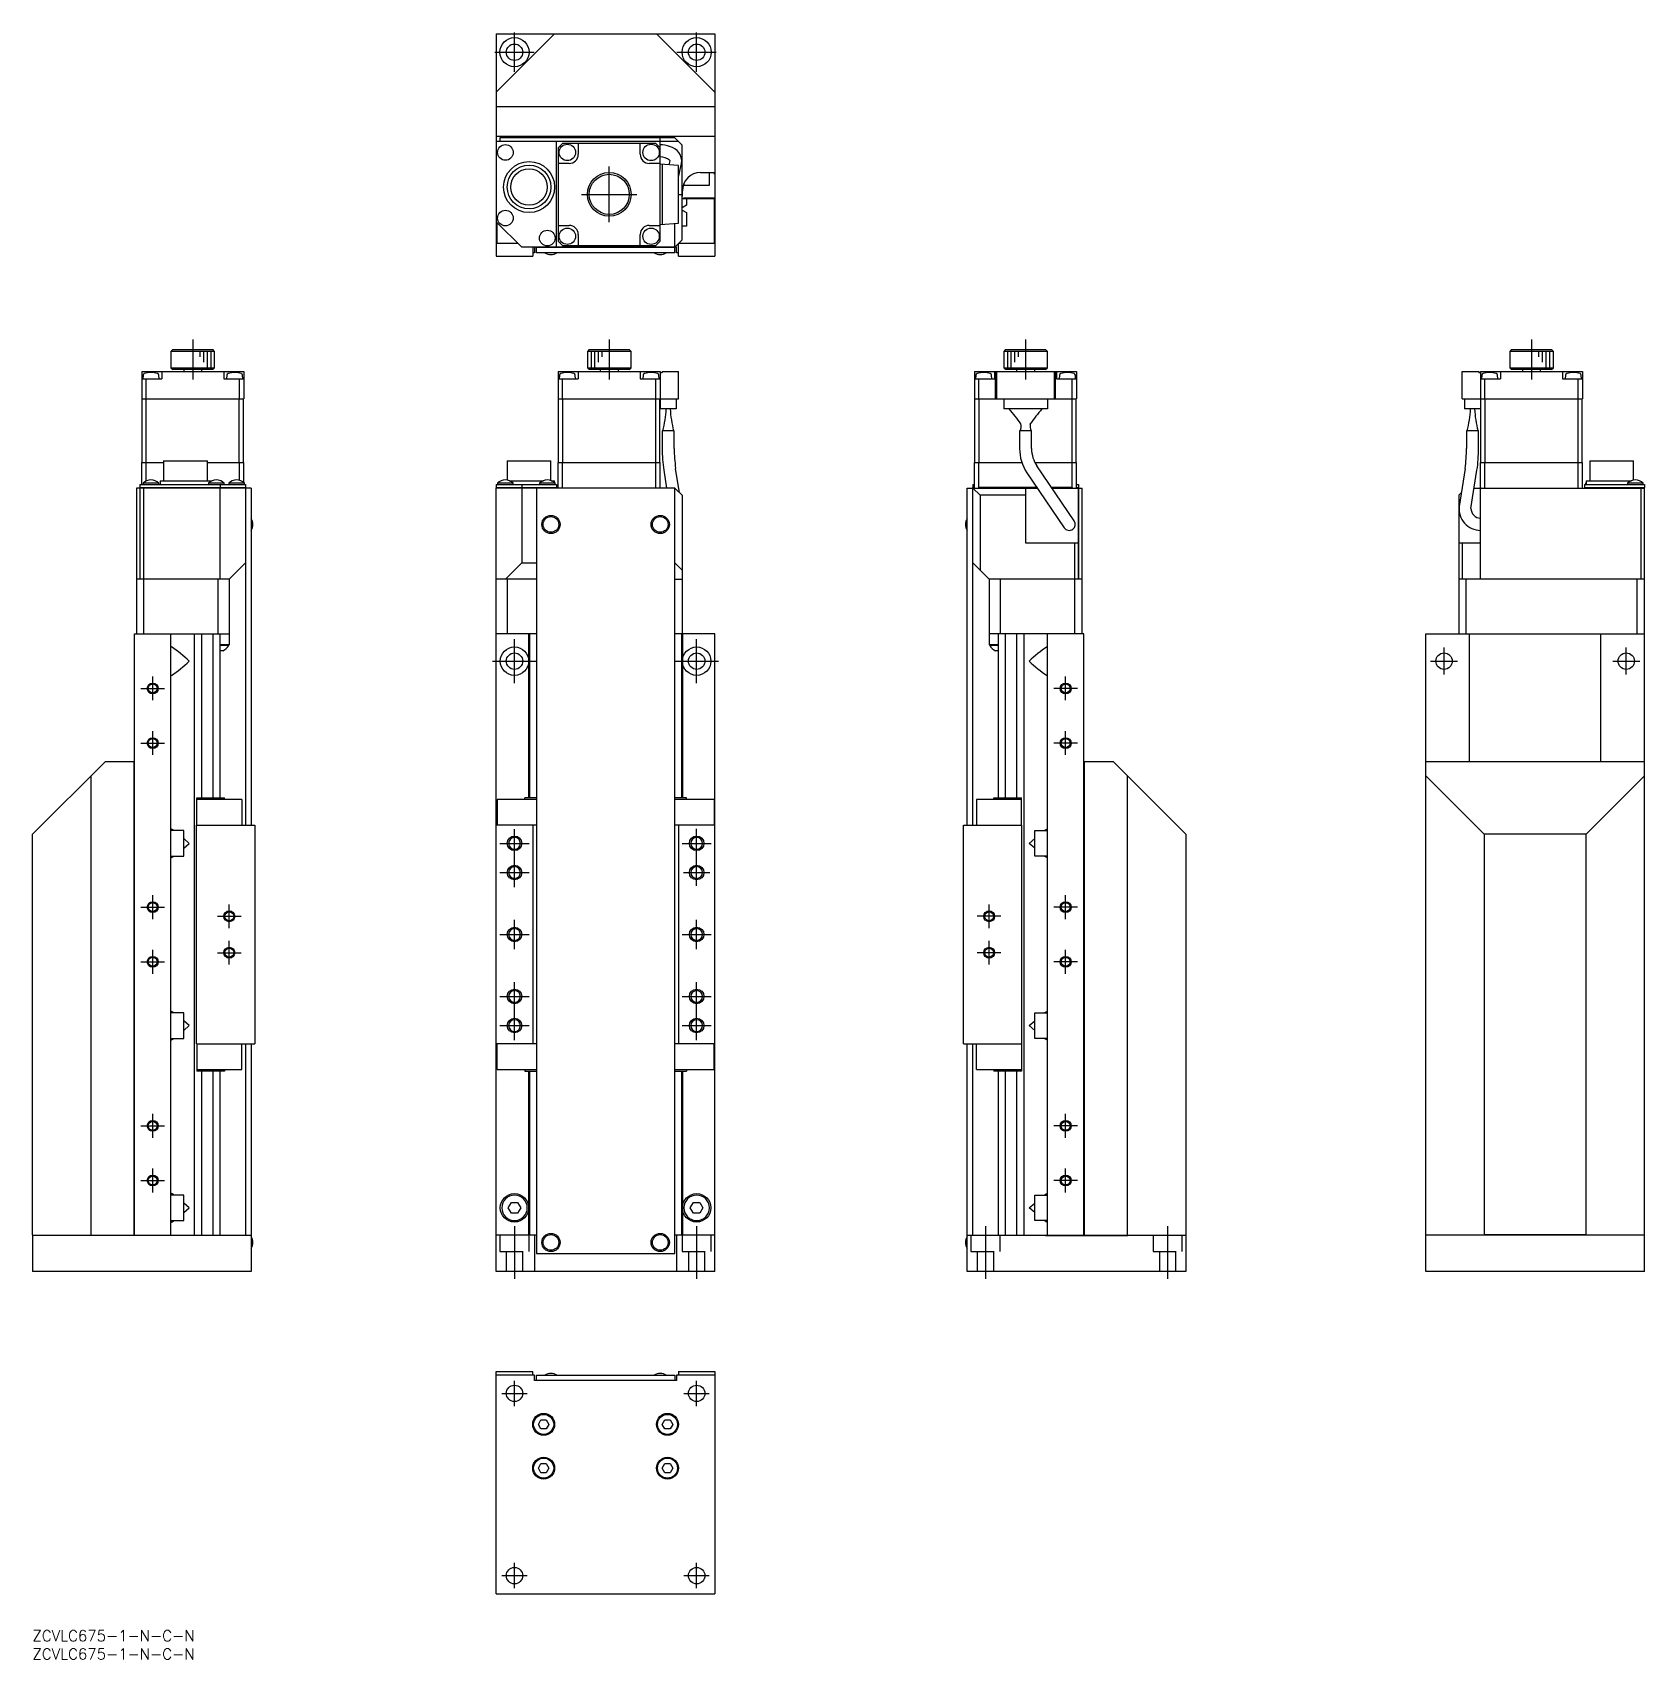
# Model space of a CAD drawing. Extents: x 0 to 442, y -8 to 438.
import ezdxf

# ---------------------------------------------------------------- set-up
doc = ezdxf.new("R2010")
doc.units = 0
doc.header["$LTSCALE"] = 0.5
doc.linetypes.add('CENTER', pattern=[50.8, 31.75, -6.35, 6.35, -6.35])
doc.linetypes.add('DASHED', pattern=[19.05, 12.7, -6.35])
for name, color, linetype in [('MSM_CENTER', 1, 'CENTER'), ('MSM_CONTINUOUS', 7, 'CONTINUOUS'), ('MSM_DASHED', 4, 'DASHED'), ('MSM_NARROW', 5, 'CONTINUOUS'), ('MSM_PART_NUMBER', 7, 'CONTINUOUS')]:
    doc.layers.add(name, color=color, linetype=linetype)
doc.styles.get("Standard").update_dxf_attribs({"font": 'txt.shx', "height": 3, "bigfont": 'bigfont.shx'})

# ---------------------------------------------------------------- blocks, each defined once
blk = doc.blocks.new('*U2')
at = {"layer": 'MSM_PART_NUMBER'}
blk.add_text('ZCVLC675-1-N-C-N', height=3, dxfattribs=at).set_placement((0, -3))
blk = doc.blocks.new('*U3')
at = {"layer": 'MSM_PART_NUMBER'}
blk.add_text('ZCVLC675-1-N-C-N', height=3, dxfattribs=at).set_placement((0, -8))

msp = doc.modelspace()

# ---------------------------------------------------------------- linework, layer by layer
at = {"layer": 'MSM_CENTER'}
for p, q in [((132.31, 427.58), (132.31, 438.38)), ((182.31, 427.58), (182.31, 438.38)), ((126.91, 432.98), (137.71, 432.98)), ((176.91, 432.98), (187.71, 432.98)), ((158.31, 386.38), (158.31, 401.58)), ((150.71, 393.98), (165.91, 393.98)), ((44, 354.13), (44, 343.18)), ((158.31, 354.13), (158.31, 343.18)), ((272.6, 354.13), (272.6, 343.18)), ((411.49, 354.13), (411.49, 343.18)), ((132.31, 259.91), (132.31, 271.91)), ((182.31, 259.91), (182.31, 271.91)), ((387.49, 262.21), (387.49, 269.61)), ((437.49, 262.21), (437.49, 269.61)), ((126.31, 265.91), (138.31, 265.91)), ((176.31, 265.91), (188.31, 265.91)), ((383.79, 265.91), (391.19, 265.91)), ((433.79, 265.91), (441.19, 265.91)), ((33, 255.16), (33, 261.66)), ((283.6, 255.16), (283.6, 261.66)), ((29.75, 258.41), (36.25, 258.41)), ((286.85, 258.41), (280.35, 258.41)), ((33, 240.16), (33, 246.66)), ((283.6, 240.16), (283.6, 246.66)), ((29.75, 243.41), (36.25, 243.41)), ((286.85, 243.41), (280.35, 243.41)), ((132.31, 203.91), (132.31, 219.91)), ((182.31, 204.26), (182.31, 219.91)), ((128.31, 215.91), (136.31, 215.91)), ((178.31, 215.91), (186.31, 215.91)), ((128.31, 207.91), (136.31, 207.91)), ((178.66, 207.91), (185.96, 207.91)), ((33, 195.16), (33, 201.66)), ((283.6, 195.16), (283.6, 201.66)), ((29.75, 198.41), (36.25, 198.41)), ((54, 192.66), (54, 199.16)), ((262.6, 192.66), (262.6, 199.16)), ((286.85, 198.41), (280.35, 198.41)), ((50.75, 195.91), (57.25, 195.91)), ((132.31, 186.91), (132.31, 194.91)), ((182.31, 186.91), (182.31, 194.91)), ((265.85, 195.91), (259.35, 195.91)), ((54, 182.66), (54, 189.16)), ((128.31, 190.91), (136.31, 190.91)), ((178.31, 190.91), (186.31, 190.91)), ((262.6, 182.66), (262.6, 189.16)), ((29.75, 183.41), (36.25, 183.41)), ((33, 180.16), (33, 186.66)), ((50.75, 185.91), (57.25, 185.91)), ((265.85, 185.91), (259.35, 185.91)), ((286.85, 183.41), (280.35, 183.41)), ((283.6, 180.16), (283.6, 186.66)), ((132.31, 161.91), (132.31, 177.91)), ((182.31, 161.91), (182.31, 177.91)), ((128.31, 173.91), (136.31, 173.91)), ((178.31, 173.91), (186.31, 173.91)), ((128.31, 165.91), (136.31, 165.91)), ((178.31, 165.91), (186.31, 165.91)), ((29.75, 138.41), (36.25, 138.41)), ((33, 135.16), (33, 141.66)), ((286.85, 138.41), (280.35, 138.41)), ((283.6, 135.16), (283.6, 141.66)), ((33, 120.16), (33, 126.66)), ((283.6, 120.16), (283.6, 126.66)), ((29.75, 123.41), (36.25, 123.41)), ((286.85, 123.41), (280.35, 123.41)), ((132.31, 110.91), (132.31, 96.41)), ((182.31, 110.91), (182.31, 96.41)), ((261.6, 110.91), (261.6, 96.41)), ((311.6, 110.91), (311.6, 96.41)), ((132.31, 61.52), (132.31, 68.47)), ((182.31, 61.52), (182.31, 68.47)), ((128.83, 65), (135.78, 65)), ((178.83, 65), (185.78, 65)), ((132.31, 11.52), (132.31, 18.47)), ((182.31, 11.52), (182.31, 18.47)), ((128.83, 15), (135.78, 15)), ((178.83, 15), (185.78, 15))]:
    msp.add_line(p, q, dxfattribs=at)
at = {"layer": 'MSM_CONTINUOUS'}
for p, q in [((127.31, 421.98), (143.31, 437.98)), ((127.31, 437.98), (127.31, 376.98)), ((127.31, 437.98), (187.31, 437.98)), ((171.31, 437.98), (187.31, 421.98)), ((187.31, 437.98), (187.31, 376.98)), ((127.31, 422.18), (127.41, 422.18)), ((127.41, 422.18), (127.41, 422.08)), ((187.31, 422.08), (187.21, 422.08)), ((187.31, 417.98), (127.31, 417.98)), ((127.31, 410.08), (127.41, 409.98)), ((127.31, 409.98), (187.31, 409.98)), ((177.31, 408.48), (127.31, 408.48)), ((128.31, 409.48), (128.31, 408.48)), ((176.31, 409.48), (128.31, 409.48)), ((128.31, 408.58), (172.31, 408.58)), ((139.31, 409.68), (139.31, 409.98)), ((175.31, 409.68), (139.31, 409.68)), ((143.81, 379.48), (143.81, 408.48)), ((145.51, 407.98), (144.31, 406.78)), ((144.31, 406.78), (144.31, 381.18)), ((171.11, 407.98), (145.51, 407.98)), ((149.81, 407.98), (149.81, 404.98)), ((166.81, 404.98), (166.81, 407.98)), ((172.31, 406.78), (171.11, 407.98)), ((172.31, 408.58), (172.21, 408.48)), ((172.31, 408.58), (172.31, 409.48)), ((172.31, 381.18), (172.31, 408.48)), ((175.31, 409.98), (175.31, 409.68)), ((178.31, 407.48), (176.31, 409.48)), ((178.31, 381.48), (178.31, 407.48)), ((187.21, 409.98), (187.31, 410.08)), ((147.31, 402.48), (144.31, 402.48)), ((172.31, 402.48), (169.31, 402.48)), ((177.31, 401.88), (172.31, 402.23)), ((172.81, 402.2), (172.81, 385.76)), ((174.96, 403.18), (174.7, 402.06)), ((174.84, 403.35), (174.92, 403.25)), ((174.92, 403.25), (174.96, 403.17)), ((177.31, 398.72), (178.17, 402.43)), ((177.31, 386.08), (177.31, 401.88)), ((183.41, 399.98), (187.31, 399.98)), ((185.81, 396.48), (185.81, 399.98)), ((187.21, 399.48), (187.21, 399.98)), ((187.31, 399.48), (187.21, 399.48)), ((177.31, 393.98), (178.31, 393.98)), ((178.41, 393.48), (178.31, 393.48)), ((178.31, 392.88), (187.11, 392.88)), ((178.41, 393.48), (178.41, 394.98)), ((187.31, 392.98), (178.71, 392.98)), ((178.71, 392.98), (178.71, 392.88)), ((178.81, 396.94), (178.81, 396.48)), ((178.81, 396.48), (185.81, 396.48)), ((179.51, 392.88), (179.51, 391)), ((187.11, 392.88), (187.11, 380.48)), ((179.51, 391), (178.31, 390.32)), ((178.31, 389.64), (179.51, 388.96)), ((179.51, 388.96), (179.51, 385.28)), ((127.31, 386.48), (134.31, 379.48)), ((127.51, 380.48), (127.51, 386.28)), ((144.31, 385.48), (147.31, 385.48)), ((169.31, 385.48), (172.31, 385.48)), ((172.31, 385.73), (177.31, 386.08)), ((176.31, 377.98), (176.31, 386.01)), ((179.51, 385.28), (178.31, 385.28)), ((133.31, 380.48), (127.51, 380.48)), ((176.81, 379.48), (134.31, 379.48)), ((137.31, 379.48), (137.31, 376.98)), ((137.81, 379.48), (137.81, 377.98)), ((138.31, 377.98), (138.31, 379.48)), ((144.31, 381.18), (145.51, 379.98)), ((145.51, 379.98), (171.11, 379.98)), ((149.81, 382.98), (149.81, 379.98)), ((166.81, 379.98), (166.81, 382.98)), ((171.11, 379.98), (172.31, 381.18)), ((178.31, 381.48), (176.31, 379.48)), ((176.81, 377.98), (176.81, 379.48)), ((177.31, 380.28), (177.11, 380.28)), ((187.11, 380.48), (177.31, 380.48)), ((177.31, 376.98), (177.31, 380.28)), ((127.31, 376.98), (137.31, 376.98)), ((137.81, 377.98), (137.31, 377.98)), ((176.31, 379.38), (138.31, 379.38)), ((176.31, 377.98), (138.31, 377.98)), ((177.31, 377.98), (176.81, 377.98)), ((177.31, 376.98), (187.31, 376.98)), ((38.5, 351.41), (38, 350.91)), ((38, 350.91), (38, 346.41)), ((50, 350.91), (38, 350.91)), ((38.5, 351.41), (49.5, 351.41)), ((50, 350.91), (49.5, 351.41)), ((50, 346.41), (50, 350.91)), ((152.81, 351.41), (152.31, 350.91)), ((164.31, 350.91), (152.31, 350.91)), ((152.31, 350.91), (152.31, 346.41)), ((152.81, 351.41), (163.81, 351.41)), ((164.31, 350.91), (163.81, 351.41)), ((164.31, 346.41), (164.31, 350.91)), ((267.1, 351.41), (266.6, 350.91)), ((278.6, 350.91), (266.6, 350.91)), ((266.6, 350.91), (266.6, 346.41)), ((267.1, 351.41), (278.1, 351.41)), ((278.6, 350.91), (278.1, 351.41)), ((278.6, 346.41), (278.6, 350.91)), ((405.99, 351.41), (405.49, 350.91)), ((417.49, 350.91), (405.49, 350.91)), ((405.49, 350.91), (405.49, 346.41)), ((405.99, 351.41), (416.99, 351.41)), ((417.49, 350.91), (416.99, 351.41)), ((417.49, 346.41), (417.49, 350.91)), ((30, 345.41), (58, 345.41)), ((30, 345.41), (30, 337.91)), ((30.34, 344.39), (30.25, 343.41)), ((34.75, 343.41), (34.66, 344.39)), ((35.5, 345.41), (35.5, 343.41)), ((38, 346.41), (38.5, 345.91)), ((38, 346.41), (50, 346.41)), ((49.5, 345.91), (38.5, 345.91)), ((41.5, 345.91), (41.5, 345.41)), ((46.5, 345.41), (46.5, 345.91)), ((49.5, 345.91), (50, 346.41)), ((52.5, 345.41), (52.5, 343.41)), ((53.34, 344.39), (53.25, 343.41)), ((57.75, 343.41), (57.66, 344.39)), ((58, 345.41), (58, 337.91)), ((144.31, 345.41), (144.31, 337.91)), ((144.31, 345.41), (172.31, 345.41)), ((144.64, 344.39), (144.56, 343.41)), ((149.06, 343.41), (148.97, 344.39)), ((149.81, 345.41), (149.81, 343.41)), ((152.31, 346.41), (164.31, 346.41)), ((152.31, 346.41), (152.81, 345.91)), ((163.81, 345.91), (152.81, 345.91)), ((155.81, 345.91), (155.81, 345.41)), ((160.81, 345.41), (160.81, 345.91)), ((163.81, 345.91), (164.31, 346.41)), ((166.81, 345.41), (166.81, 343.41)), ((167.64, 344.39), (167.56, 343.41)), ((172.06, 343.41), (171.97, 344.39)), ((172.31, 345.41), (172.31, 335.11)), ((172.31, 345.11), (172.81, 345.11)), ((172.81, 345.41), (177.31, 345.41)), ((172.81, 345.41), (172.81, 345.11)), ((177.31, 337.91), (177.31, 345.41)), ((258.6, 345.41), (286.6, 345.41)), ((258.6, 345.41), (258.6, 337.91)), ((258.94, 344.39), (258.85, 343.41)), ((263.35, 343.41), (263.27, 344.39)), ((264.1, 345.41), (264.1, 343.41)), ((264.35, 337.91), (264.35, 345.11)), ((264.35, 345.11), (264.39, 345.11)), ((264.39, 345.41), (264.39, 345.11)), ((264.7, 337.91), (264.7, 345.41)), ((266.6, 346.41), (267.1, 345.91)), ((266.6, 346.41), (278.6, 346.41)), ((278.1, 345.91), (267.1, 345.91)), ((270.1, 345.91), (270.1, 345.41)), ((275.1, 345.41), (275.1, 345.91)), ((278.1, 345.91), (278.6, 346.41)), ((280.5, 337.91), (280.5, 345.41)), ((280.82, 345.41), (280.82, 345.11)), ((280.82, 345.11), (280.85, 345.11)), ((280.85, 337.91), (280.85, 345.11)), ((281.1, 345.41), (281.1, 343.41)), ((281.94, 344.39), (281.85, 343.41)), ((286.35, 343.41), (286.27, 344.39)), ((286.6, 345.41), (286.6, 337.91)), ((392.49, 337.91), (392.49, 345.41)), ((392.49, 345.41), (396.99, 345.41)), ((396.99, 345.41), (396.99, 345.11)), ((396.99, 345.11), (397.49, 345.11)), ((397.49, 345.41), (397.49, 335.11)), ((397.49, 345.41), (425.49, 345.41)), ((397.83, 344.39), (397.74, 343.41)), ((402.24, 343.41), (402.16, 344.39)), ((402.99, 345.41), (402.99, 343.41)), ((405.49, 346.41), (417.49, 346.41)), ((405.49, 346.41), (405.99, 345.91)), ((416.99, 345.91), (405.99, 345.91)), ((408.99, 345.91), (408.99, 345.41)), ((413.99, 345.41), (413.99, 345.91)), ((416.99, 345.91), (417.49, 346.41)), ((419.99, 345.41), (419.99, 343.41)), ((420.83, 344.39), (420.74, 343.41)), ((425.24, 343.41), (425.16, 344.39)), ((425.49, 345.41), (425.49, 337.91)), ((30, 343.41), (35.5, 343.41)), ((31.2, 337.91), (31.2, 343.41)), ((52.5, 343.41), (58, 343.41)), ((56.8, 337.91), (56.8, 343.41)), ((144.31, 343.41), (149.81, 343.41)), ((145.51, 337.91), (145.51, 343.41)), ((166.81, 343.41), (172.31, 343.41)), ((171.11, 337.91), (171.11, 343.41)), ((258.6, 343.41), (264.1, 343.41)), ((259.8, 337.91), (259.8, 343.41)), ((281.1, 343.41), (286.6, 343.41)), ((285.4, 337.91), (285.4, 343.41)), ((397.49, 343.41), (402.99, 343.41)), ((398.69, 337.91), (398.69, 343.41)), ((419.99, 343.41), (425.49, 343.41)), ((424.29, 337.91), (424.29, 343.41)), ((30, 337.91), (58, 337.91)), ((30.1, 320.41), (30.1, 337.91)), ((31.24, 320.41), (31.24, 337.91)), ((56.76, 320.41), (56.76, 337.91)), ((57.9, 320.41), (57.9, 337.91)), ((144.31, 337.91), (177.31, 337.91)), ((144.41, 320.41), (144.41, 337.91)), ((145.55, 320.41), (145.55, 337.91)), ((171.06, 320.41), (171.06, 337.91)), ((172.21, 320.41), (172.21, 337.91)), ((176.71, 335.11), (172.31, 335.11)), ((176.71, 337.91), (176.71, 335.11)), ((258.6, 337.91), (286.6, 337.91)), ((258.7, 320.41), (258.7, 337.91)), ((259.84, 320.41), (259.84, 337.91)), ((266.6, 337.91), (266.6, 335.11)), ((278.6, 335.11), (266.6, 335.11)), ((278.6, 337.91), (278.6, 335.11)), ((285.36, 320.41), (285.36, 337.91)), ((286.5, 320.41), (286.5, 337.91)), ((392.49, 337.91), (425.49, 337.91)), ((393.09, 337.91), (393.09, 335.11)), ((397.49, 335.11), (393.09, 335.11)), ((397.59, 320.41), (397.59, 337.91)), ((398.74, 320.41), (398.74, 337.91)), ((424.25, 320.41), (424.25, 337.91)), ((425.39, 320.41), (425.39, 337.91)), ((273.86, 330.96), (273.9, 331.05)), ((176.16, 329.11), (172.86, 329.11)), ((172.86, 329.11), (172.86, 324.24)), ((176.16, 324.24), (176.16, 329.11)), ((270.95, 329.11), (270.95, 324.24)), ((274.25, 329.11), (270.95, 329.11)), ((274.25, 324.24), (274.25, 329.11)), ((396.94, 329.11), (393.64, 329.11)), ((393.64, 329.11), (393.64, 324.24)), ((396.94, 324.24), (396.94, 329.11)), ((30, 314.41), (30, 320.41)), ((30, 320.41), (36, 320.41)), ((31.2, 315.31), (31.2, 320.41)), ((36, 320.91), (36, 315.41)), ((36, 320.91), (48, 320.91)), ((48, 315.41), (48, 320.91)), ((48, 320.41), (58, 320.41)), ((56.8, 315.5), (56.8, 320.41)), ((58, 314.84), (58, 320.41)), ((130.31, 320.91), (142.31, 320.91)), ((130.31, 320.91), (130.31, 315.56)), ((142.31, 315.43), (142.31, 320.91)), ((144.31, 313.41), (144.31, 320.41)), ((144.31, 320.41), (172.31, 320.41)), ((145.51, 313.41), (145.51, 320.41)), ((171.11, 313.41), (171.11, 320.41)), ((172.31, 313.51), (172.31, 320.41)), ((173.28, 318.27), (174.05, 313.41)), ((177.6, 312.11), (176.54, 318.79)), ((258.6, 313.41), (258.6, 320.41)), ((258.6, 320.41), (271.59, 320.41)), ((259.8, 313.51), (259.8, 320.41)), ((272.98, 317.6), (283.21, 302.52)), ((275.16, 320.41), (286.6, 320.41)), ((285.94, 304.37), (275.71, 319.46)), ((285.4, 313.51), (285.4, 320.41)), ((286.6, 313.41), (286.6, 320.41)), ((393.26, 318.79), (391.6, 308.34)), ((394.86, 307.82), (396.52, 318.27)), ((397.49, 313.51), (397.49, 320.41)), ((397.49, 320.41), (425.49, 320.41)), ((398.69, 313.41), (398.69, 320.41)), ((424.29, 313.41), (424.29, 320.41)), ((425.49, 313.41), (425.49, 320.41)), ((427.49, 320.91), (439.49, 320.91)), ((427.49, 320.91), (427.49, 315.41)), ((439.49, 315.56), (439.49, 320.91)), ((28.5, 313.41), (28.5, 273.41)), ((29.4, 313.41), (28.5, 313.41)), ((29.4, 313.41), (29.5, 313.31)), ((29.5, 314.41), (29.5, 313.51)), ((29.5, 314.41), (58.5, 314.41)), ((29.5, 313.51), (29.6, 313.41)), ((29.5, 313.51), (58.5, 313.51)), ((58.5, 313.41), (29.5, 313.41)), ((29.5, 313.41), (29.5, 288.41)), ((34.65, 314.7), (30.35, 314.7)), ((30.35, 314.7), (30.35, 314.41)), ((30.5, 313.41), (30.5, 273.41)), ((34.65, 314.41), (34.65, 314.7)), ((35, 315.41), (35, 314.41)), ((35, 315.41), (49, 315.41)), ((52.65, 314.7), (48.35, 314.7)), ((48.35, 314.7), (48.35, 314.41)), ((49, 315.2), (49, 315.41)), ((51.46, 313.41), (51.5, 313.51)), ((51.5, 314.41), (51.5, 313.51)), ((51.5, 288.41), (51.5, 313.41)), ((52.65, 314.41), (52.65, 314.7)), ((58.15, 314.7), (53.85, 314.7)), ((53.85, 314.7), (53.85, 314.41)), ((58.15, 314.41), (58.15, 314.7)), ((58.4, 313.41), (58.5, 313.51)), ((58.5, 314.41), (58.5, 313.51)), ((58.6, 313.41), (58.5, 313.31)), ((58.5, 313.41), (58.5, 220.91)), ((60, 313.41), (58.6, 313.41)), ((60, 313.41), (60, 220.91)), ((127.31, 314.41), (127.31, 313.51)), ((127.31, 314.41), (143.81, 314.41)), ((127.41, 313.41), (127.31, 313.51)), ((127.31, 313.51), (143.81, 313.51)), ((127.31, 98.41), (127.31, 313.41)), ((176.31, 313.41), (127.31, 313.41)), ((127.66, 314.7), (127.66, 314.41)), ((131.96, 314.7), (127.66, 314.7)), ((130.88, 315.41), (140.23, 315.41)), ((131.96, 314.41), (131.96, 314.7)), ((134.31, 314.41), (134.31, 313.51)), ((134.35, 313.41), (134.31, 313.51)), ((134.31, 313.41), (134.31, 292.91)), ((138.31, 313.41), (138.31, 103.41)), ((139.16, 314.7), (139.16, 314.41)), ((143.46, 314.7), (139.16, 314.7)), ((142.38, 315.41), (143.31, 315.41)), ((143.31, 314.84), (143.31, 315.41)), ((143.46, 314.41), (143.46, 314.7)), ((143.71, 313.41), (143.81, 313.51)), ((143.81, 314.41), (143.81, 313.51)), ((172.21, 313.41), (172.31, 313.51)), ((178.31, 311.41), (176.31, 313.41)), ((176.31, 103.41), (176.31, 313.41)), ((256.6, 220.91), (256.6, 313.41)), ((256.6, 313.41), (258, 313.41)), ((258.1, 313.31), (258, 313.41)), ((258.1, 314.41), (258.1, 313.51)), ((258.1, 314.41), (258.6, 314.41)), ((258.2, 313.41), (258.1, 313.51)), ((258.1, 313.51), (258.6, 313.51)), ((260.1, 311.41), (258.1, 313.41)), ((258.1, 313.41), (275.83, 313.41)), ((258.1, 220.91), (258.1, 313.41)), ((258.6, 314.7), (258.45, 314.7)), ((258.45, 314.7), (258.45, 314.41)), ((259.7, 313.41), (259.8, 313.51)), ((275.76, 313.51), (259.8, 313.51)), ((272.6, 313.41), (272.6, 298.41)), ((285.4, 313.51), (279.75, 313.51)), ((279.82, 313.41), (287.1, 313.41)), ((285.4, 313.51), (285.5, 313.41)), ((286.6, 314.41), (287.1, 314.41)), ((286.6, 313.51), (287.1, 313.51)), ((287.1, 313.51), (287, 313.41)), ((287.1, 314.41), (287.1, 313.51)), ((287.2, 313.41), (287.1, 313.31)), ((287.1, 288.41), (287.1, 313.41)), ((287.2, 288.41), (287.2, 313.41)), ((287.2, 313.41), (288.1, 313.41)), ((288.1, 273.41), (288.1, 313.41)), ((395.75, 313.41), (442.49, 313.41)), ((397.49, 313.51), (397.59, 313.41)), ((397.49, 288.41), (397.49, 313.41)), ((425.99, 314.41), (442.49, 314.41)), ((425.99, 314.41), (425.99, 313.51)), ((425.99, 313.51), (442.49, 313.51)), ((425.99, 313.51), (426.09, 313.41)), ((426.49, 314.7), (426.34, 314.7)), ((426.34, 314.7), (426.34, 314.41)), ((426.49, 315.41), (438.92, 315.41)), ((426.49, 315.41), (426.49, 314.41)), ((442.14, 314.7), (437.84, 314.7)), ((437.84, 314.7), (437.84, 314.41)), ((441.49, 313.41), (441.49, 288.41)), ((442.14, 314.41), (442.14, 314.7)), ((442.49, 313.51), (442.39, 313.41)), ((442.49, 314.41), (442.49, 313.51)), ((442.49, 98.41), (442.49, 313.41)), ((178.31, 311.41), (178.31, 273.41)), ((272.6, 311.41), (260.1, 311.41)), ((260.1, 311.41), (260.1, 290.91)), ((392.2, 312.11), (391.49, 311.41)), ((391.49, 311.41), (391.49, 273.41)), ((272.6, 298.41), (287.1, 298.41)), ((286.1, 273.41), (286.1, 298.41)), ((391.49, 298.41), (397.49, 298.41)), ((392.49, 298.41), (392.49, 288.41)), ((54, 288.41), (58.5, 292.91)), ((129.81, 288.41), (134.31, 292.91)), ((134.31, 292.91), (138.31, 292.91)), ((176.31, 292.91), (178.31, 290.91)), ((258.1, 292.91), (262.6, 288.41)), ((54, 288.41), (28.5, 288.41)), ((51, 273.41), (51, 288.41)), ((54, 288.41), (54, 270.41)), ((138.31, 288.41), (127.31, 288.41)), ((130.31, 288.41), (130.31, 273.41)), ((176.31, 288.41), (178.31, 288.41)), ((262.6, 288.41), (262.6, 270.41)), ((288.1, 288.41), (262.6, 288.41)), ((265.6, 288.41), (265.6, 273.41)), ((442.49, 288.41), (391.49, 288.41)), ((393.49, 288.41), (393.49, 273.41)), ((440.49, 273.41), (440.49, 288.41)), ((28, 273.41), (54, 273.41)), ((28, 108.41), (28, 273.41)), ((38, 108.41), (38, 273.41)), ((44.5, 108.41), (44.5, 273.41)), ((46.46, 228.41), (46.46, 273.41)), ((49.54, 273.41), (49.54, 228.41)), ((51.5, 228.41), (51.5, 273.41)), ((138.31, 273.41), (127.31, 273.41)), ((136.21, 228.41), (136.21, 273.41)), ((136.51, 228.41), (136.51, 273.41)), ((187.31, 273.41), (176.31, 273.41)), ((178.11, 273.41), (178.11, 228.41)), ((178.41, 273.41), (178.41, 228.41)), ((187.31, 98.41), (187.31, 273.41)), ((288.6, 273.41), (262.6, 273.41)), ((265.1, 273.41), (265.1, 228.41)), ((267.07, 228.41), (267.07, 273.41)), ((270.14, 273.41), (270.14, 228.41)), ((272.1, 273.41), (272.1, 108.41)), ((278.6, 108.41), (278.6, 273.41)), ((288.6, 108.41), (288.6, 273.41)), ((382.49, 273.41), (442.49, 273.41)), ((382.49, 98.41), (382.49, 273.41)), ((394.49, 238.41), (394.49, 273.41)), ((430.49, 238.41), (430.49, 273.41)), ((38, 269.65), (38.12, 269.81)), ((54, 270.41), (51.5, 270.41)), ((53.85, 270.21), (51.5, 270.21)), ((52.22, 268.76), (51.5, 268.76)), ((53.85, 270.21), (53.85, 270.41)), ((265.1, 270.41), (262.6, 270.41)), ((262.75, 270.41), (262.75, 270.21)), ((265.1, 270.21), (262.75, 270.21)), ((265.1, 268.76), (264.38, 268.76)), ((278.6, 269.65), (278.48, 269.81)), ((38, 262.16), (38.12, 262.01)), ((278.6, 262.16), (278.48, 262.01)), ((20, 238.41), (0, 218.41)), ((20, 238.41), (28, 238.41)), ((27.9, 108.41), (27.9, 238.41)), ((288.6, 238.41), (296.6, 238.41)), ((288.7, 238.41), (288.7, 108.41)), ((316.6, 218.41), (296.6, 238.41)), ((382.49, 238.41), (442.49, 238.41)), ((16, 234.41), (16, 108.41)), ((300.6, 108.41), (300.6, 234.41)), ((398.49, 218.41), (382.49, 234.41)), ((442.49, 234.41), (426.49, 218.41)), ((45.1, 228.41), (52.7, 228.41)), ((45.1, 220.91), (45.1, 228.41)), ((57.5, 227.91), (45.1, 227.91)), ((46.98, 227.91), (46.98, 228.41)), ((49.02, 227.91), (49.02, 228.41)), ((52.7, 227.91), (52.7, 228.41)), ((57.5, 227.91), (57.5, 220.91)), ((127.51, 227.91), (127.51, 220.91)), ((138.31, 227.91), (127.51, 227.91)), ((135.11, 227.91), (135.11, 228.41)), ((138.31, 228.41), (135.11, 228.41)), ((179.51, 228.41), (176.31, 228.41)), ((187.11, 227.91), (176.31, 227.91)), ((179.51, 227.91), (179.51, 228.41)), ((187.11, 227.91), (187.11, 220.91)), ((259.1, 227.91), (259.1, 220.91)), ((271.5, 227.91), (259.1, 227.91)), ((263.9, 227.91), (263.9, 228.41)), ((263.9, 228.41), (271.5, 228.41)), ((267.58, 227.91), (267.58, 228.41)), ((269.63, 227.91), (269.63, 228.41)), ((271.5, 220.91), (271.5, 228.41)), ((38.12, 219.81), (38, 219.65)), ((41.5, 219.41), (38, 219.41)), ((38.87, 219.41), (38.12, 219.81)), ((41.5, 212.41), (41.5, 219.41)), ((45, 160.91), (45, 220.91)), ((45, 220.91), (61, 220.91)), ((61, 220.91), (61, 160.91)), ((138.31, 220.91), (127.31, 220.91)), ((137.31, 220.91), (137.31, 160.91)), ((187.31, 220.91), (176.31, 220.91)), ((177.31, 220.91), (177.31, 160.91)), ((255.6, 160.91), (255.6, 220.91)), ((255.6, 220.91), (271.6, 220.91)), ((271.6, 160.91), (271.6, 220.91)), ((275.1, 212.41), (275.1, 219.41)), ((275.1, 219.41), (278.6, 219.41)), ((277.73, 219.41), (278.48, 219.81)), ((278.48, 219.81), (278.6, 219.65)), ((0, 108.51), (0, 218.41)), ((43, 215.91), (41.5, 217.23)), ((41.5, 214.59), (43, 215.91)), ((273.6, 215.91), (275.1, 217.23)), ((275.1, 214.59), (273.6, 215.91)), ((316.6, 218.41), (316.6, 108.51)), ((426.49, 218.41), (398.49, 218.41)), ((398.49, 218.41), (398.49, 108.51)), ((426.49, 108.51), (426.49, 218.41)), ((38, 212.41), (41.5, 212.41)), ((38, 212.16), (38.12, 212.01)), ((38.12, 212.01), (38.87, 212.41)), ((278.6, 212.41), (275.1, 212.41)), ((278.48, 212.01), (277.73, 212.41)), ((278.6, 212.16), (278.48, 212.01)), ((38.12, 169.81), (38, 169.65)), ((38.87, 169.41), (38.12, 169.81)), ((277.73, 169.41), (278.48, 169.81)), ((278.48, 169.81), (278.6, 169.65)), ((41.5, 169.41), (38, 169.41)), ((41.5, 162.41), (41.5, 169.41)), ((43, 165.91), (41.5, 167.23)), ((41.5, 164.59), (43, 165.91)), ((273.6, 165.91), (275.1, 167.23)), ((275.1, 164.59), (273.6, 165.91)), ((275.1, 162.41), (275.1, 169.41)), ((275.1, 169.41), (278.6, 169.41)), ((38, 162.41), (41.5, 162.41)), ((38, 162.16), (38.12, 162.01)), ((38.12, 162.01), (38.87, 162.41)), ((45, 160.91), (61, 160.91)), ((45.1, 160.91), (45.1, 153.41)), ((57.5, 153.91), (57.5, 160.91)), ((58.5, 160.91), (58.5, 108.41)), ((60, 160.91), (60, 98.41)), ((138.31, 160.91), (127.31, 160.91)), ((127.51, 153.91), (127.51, 160.91)), ((187.31, 160.91), (176.31, 160.91)), ((187.11, 153.91), (187.11, 160.91)), ((255.6, 160.91), (271.6, 160.91)), ((256.6, 98.41), (256.6, 160.91)), ((258.1, 108.41), (258.1, 160.91)), ((259.1, 153.91), (259.1, 160.91)), ((271.5, 160.91), (271.5, 153.41)), ((278.6, 162.41), (275.1, 162.41)), ((278.48, 162.01), (277.73, 162.41)), ((278.6, 162.16), (278.48, 162.01)), ((45.1, 153.91), (57.5, 153.91)), ((52.7, 153.41), (45.1, 153.41)), ((46.46, 108.41), (46.46, 153.41)), ((46.98, 153.91), (46.98, 153.41)), ((49.02, 153.91), (49.02, 153.41)), ((49.54, 153.41), (49.54, 108.41)), ((51.5, 108.41), (51.5, 153.41)), ((52.7, 153.91), (52.7, 153.41)), ((127.51, 153.91), (138.31, 153.91)), ((135.11, 153.91), (135.11, 153.41)), ((135.11, 153.41), (138.31, 153.41)), ((136.21, 108.41), (136.21, 153.41)), ((136.51, 108.41), (136.51, 153.41)), ((176.31, 153.91), (187.11, 153.91)), ((176.31, 153.41), (179.51, 153.41)), ((178.11, 153.41), (178.11, 108.41)), ((178.41, 153.41), (178.41, 108.41)), ((179.51, 153.91), (179.51, 153.41)), ((259.1, 153.91), (271.5, 153.91)), ((263.9, 153.91), (263.9, 153.41)), ((271.5, 153.41), (263.9, 153.41)), ((265.1, 153.41), (265.1, 108.41)), ((267.07, 108.41), (267.07, 153.41)), ((267.58, 153.91), (267.58, 153.41)), ((269.63, 153.91), (269.63, 153.41)), ((270.14, 153.41), (270.14, 108.41)), ((38.12, 119.81), (38, 119.65)), ((41.5, 119.41), (38, 119.41)), ((38.87, 119.41), (38.12, 119.81)), ((41.5, 112.41), (41.5, 119.41)), ((43, 115.91), (41.5, 117.23)), ((130.57, 115.91), (131.44, 117.41)), ((131.44, 117.41), (133.17, 117.41)), ((133.17, 117.41), (134.04, 115.91)), ((180.57, 115.91), (181.44, 117.41)), ((181.44, 117.41), (183.17, 117.41)), ((183.17, 117.41), (184.04, 115.91)), ((273.6, 115.91), (275.1, 117.23)), ((275.1, 112.41), (275.1, 119.41)), ((275.1, 119.41), (278.6, 119.41)), ((277.73, 119.41), (278.48, 119.81)), ((278.48, 119.81), (278.6, 119.65)), ((38, 112.41), (41.5, 112.41)), ((38, 112.16), (38.12, 112.01)), ((38.12, 112.01), (38.87, 112.41)), ((41.5, 114.59), (43, 115.91)), ((131.44, 114.41), (130.57, 115.91)), ((133.17, 114.41), (131.44, 114.41)), ((134.04, 115.91), (133.17, 114.41)), ((181.44, 114.41), (180.57, 115.91)), ((183.17, 114.41), (181.44, 114.41)), ((184.04, 115.91), (183.17, 114.41)), ((275.1, 114.59), (273.6, 115.91)), ((278.6, 112.41), (275.1, 112.41)), ((278.48, 112.01), (277.73, 112.41)), ((278.6, 112.16), (278.48, 112.01)), ((0, 108.51), (0.1, 108.41)), ((0, 108.41), (0, 98.41)), ((0, 108.41), (60, 108.41)), ((15.8, 108.31), (15.8, 108.41)), ((38.5, 108.31), (15.8, 108.31)), ((38.5, 108.31), (38.5, 108.41)), ((138.31, 108.41), (127.31, 108.41)), ((137.81, 108.41), (137.81, 98.41)), ((187.31, 108.41), (176.31, 108.41)), ((176.81, 108.41), (176.81, 98.41)), ((256.6, 108.41), (316.6, 108.41)), ((278.1, 108.31), (278.1, 108.41)), ((278.1, 108.31), (300.7, 108.31)), ((300.7, 108.31), (300.7, 108.41)), ((316.5, 108.41), (316.6, 108.51)), ((316.6, 108.41), (316.6, 98.41)), ((442.49, 108.41), (382.49, 108.41)), ((398.39, 108.41), (398.49, 108.51)), ((426.49, 108.51), (398.49, 108.51)), ((426.49, 108.51), (426.59, 108.41)), ((138.31, 103.41), (176.31, 103.41)), ((60, 98.41), (0, 98.41)), ((187.31, 98.41), (127.31, 98.41)), ((316.6, 98.41), (256.6, 98.41)), ((442.49, 98.41), (382.49, 98.41)), ((127.31, 71), (137.31, 71)), ((127.31, 10), (127.31, 71)), ((137.81, 70), (127.31, 70)), ((137.31, 70), (137.31, 71)), ((137.81, 68.5), (137.81, 70)), ((176.81, 68.5), (137.81, 68.5)), ((138.31, 70), (176.31, 70)), ((138.31, 68.5), (138.31, 70)), ((138.31, 68.6), (176.31, 68.6)), ((176.31, 70), (176.31, 68.5)), ((176.81, 70), (176.81, 68.5)), ((187.31, 70), (176.81, 70)), ((177.31, 71), (187.31, 71)), ((177.31, 71), (177.31, 70)), ((187.31, 71), (187.31, 10)), ((138.86, 56.5), (139.58, 57.75)), ((139.58, 55.25), (138.86, 56.5)), ((139.58, 57.75), (141.03, 57.75)), ((141.03, 55.25), (139.58, 55.25)), ((141.03, 57.75), (141.75, 56.5)), ((141.75, 56.5), (141.03, 55.25)), ((172.86, 56.5), (173.58, 57.75)), ((173.58, 55.25), (172.86, 56.5)), ((173.58, 57.75), (175.03, 57.75)), ((175.03, 55.25), (173.58, 55.25)), ((175.03, 57.75), (175.75, 56.5)), ((175.75, 56.5), (175.03, 55.25)), ((138.86, 44.5), (139.58, 45.75)), ((139.58, 45.75), (141.03, 45.75)), ((141.03, 45.75), (141.75, 44.5)), ((172.86, 44.5), (173.58, 45.75)), ((173.58, 45.75), (175.03, 45.75)), ((175.03, 45.75), (175.75, 44.5)), ((139.58, 43.25), (138.86, 44.5)), ((141.03, 43.25), (139.58, 43.25)), ((141.75, 44.5), (141.03, 43.25)), ((173.58, 43.25), (172.86, 44.5)), ((175.03, 43.25), (173.58, 43.25)), ((175.75, 44.5), (175.03, 43.25)), ((127.31, 10), (187.31, 10))]:
    msp.add_line(p, q, dxfattribs=at)
for centre, radius in [((132.31, 432.98), 4), ((132.31, 432.98), 2.25), ((182.31, 432.98), 4), ((182.31, 432.98), 2.25), ((129.81, 405.48), 2.15), ((146.81, 405.48), 2.25), ((169.81, 405.48), 2.25), ((136.31, 395.98), 7), ((136.31, 395.98), 6), ((136.31, 395.98), 5), ((158.31, 393.98), 6), ((158.31, 393.98), 5.5), ((129.81, 387.48), 2.15), ((141.31, 381.98), 2.15), ((146.81, 382.48), 2.25), ((169.81, 382.48), 2.25), ((142.31, 303.41), 2.5), ((142.31, 303.41), 2.15), ((172.31, 303.41), 2.5), ((172.31, 303.41), 2.15), ((132.31, 265.91), 3.9), ((132.31, 265.91), 2.25), ((182.31, 265.91), 3.9), ((182.31, 265.91), 2.25), ((387.49, 265.91), 2.25), ((437.49, 265.91), 2.25), ((33, 258.41), 1.23), ((283.6, 258.41), 1.23), ((33, 243.41), 1.23), ((283.6, 243.41), 1.23), ((33, 198.41), 1.23), ((54, 195.91), 1.23), ((262.6, 195.91), 1.23), ((283.6, 198.41), 1.23), ((33, 183.41), 1.23), ((54, 185.91), 1.23), ((262.6, 185.91), 1.23), ((283.6, 183.41), 1.23), ((33, 138.41), 1.23), ((283.6, 138.41), 1.23), ((33, 123.41), 1.23), ((283.6, 123.41), 1.23), ((132.31, 115.91), 3.9), ((182.31, 115.91), 3.9), ((142.31, 106.41), 2.5), ((142.31, 106.41), 2.15), ((172.31, 106.41), 2.5), ((172.31, 106.41), 2.15), ((132.31, 65), 2.25), ((182.31, 65), 2.25), ((140.31, 56.5), 3), ((140.31, 56.5), 2.75), ((174.31, 56.5), 3), ((174.31, 56.5), 2.75), ((140.31, 44.5), 3), ((140.31, 44.5), 2.75), ((174.31, 44.5), 3), ((174.31, 44.5), 2.75), ((132.31, 15), 2.25), ((182.31, 15), 2.25)]:
    msp.add_circle(centre, radius, dxfattribs=at)
at = {"layer": 'MSM_CONTINUOUS', "extrusion": (0, 0, -1)}
for centre, radius in [((-132.31, 215.91), 1.62), ((-182.31, 215.91), 1.62), ((-132.31, 207.91), 1.62), ((-182.31, 207.91), 1.62), ((-132.31, 190.91), 1.62), ((-182.31, 190.91), 1.62), ((-132.31, 173.91), 1.62), ((-182.31, 173.91), 1.62), ((-132.31, 165.91), 1.62), ((-182.31, 165.91), 1.62), ((-132.31, 115.91), 3.5), ((-182.31, 115.91), 3.5)]:
    msp.add_circle(centre, radius, dxfattribs=at)
at = {"layer": 'MSM_CONTINUOUS'}
for centre, radius, start, end in [((171.73, 398.18), 9.45, 70.4373, 86.4987), ((174.08, 403.02), 4.14, 352.4446, 78.6833), ((147.31, 404.98), 2.5, 270, 0), ((169.31, 404.98), 2.5, 180, 270), ((172.11, 399.93), 4.37, 51.3799, 87.4339), ((183.41, 394.98), 5, 90, 180), ((147.31, 382.98), 2.5, 0, 90), ((169.31, 382.98), 2.5, 90, 180), ((142.31, 380.48), 3, 236.4427, 303.5573), ((172.31, 380.48), 3, 236.4427, 303.5573), ((30.83, 344.35), 0.5, 107.6292, 175), ((32.5, 339.11), 6, 72.3708, 107.6292), ((34.17, 344.35), 0.5, 5, 72.3708), ((53.83, 344.35), 0.5, 107.6292, 175), ((55.5, 339.11), 6, 72.3708, 107.6292), ((57.17, 344.35), 0.5, 5, 72.3708), ((145.14, 344.35), 0.5, 107.6292, 175), ((146.81, 339.11), 6, 72.3708, 107.6292), ((148.47, 344.35), 0.5, 5, 72.3708), ((168.14, 344.35), 0.5, 107.6292, 175), ((169.81, 339.11), 6, 72.3708, 107.6292), ((171.47, 344.35), 0.5, 5, 72.3708), ((259.44, 344.35), 0.5, 107.6292, 175), ((261.1, 339.11), 6, 72.3708, 107.6292), ((262.77, 344.35), 0.5, 5, 72.3708), ((282.44, 344.35), 0.5, 107.6292, 175), ((284.1, 339.11), 6, 72.3708, 107.6292), ((285.77, 344.35), 0.5, 5, 72.3708), ((398.33, 344.35), 0.5, 107.6292, 175), ((399.99, 339.11), 6, 72.3708, 107.6292), ((401.66, 344.35), 0.5, 5, 72.3708), ((421.33, 344.35), 0.5, 107.6292, 175), ((422.99, 339.11), 6, 72.3708, 107.6292), ((424.66, 344.35), 0.5, 5, 72.3708), ((147.07, 336.25), 26.91, 344.5954, 357.5566), ((203.64, 336.52), 28.62, 182.8322, 195.0159), ((231.57, 303.07), 48.58, 35.093, 41.2478), ((322.78, 295.75), 60.29, 139.2516, 144.1616), ((366.16, 336.52), 28.62, 344.9841, 357.1678), ((424.71, 336.56), 28.89, 182.8902, 194.9579), ((268.42, 330.38), 2.97, 334.6953, 12.2257), ((277.03, 330.42), 3.21, 170.2787, 204.1179), ((212.06, 324.05), 39.2, 179.7178, 188.4755), ((211.82, 324.03), 35.66, 179.6613, 188.4567), ((282.79, 324.23), 11.84, 179.9509, 214.0564), ((282.79, 324.23), 8.54, 179.9287, 214.0288), ((357.5, 324.07), 36.14, 351.6013, 0.2806), ((357.59, 324.06), 39.35, 351.5412, 0.2655), ((32.5, 312.61), 3, 44.22, 135.78), ((50.5, 312.61), 3, 44.22, 135.78), ((56, 312.61), 3, 44.22, 135.78), ((129.81, 312.61), 3, 44.22, 135.78), ((141.31, 312.61), 3, 44.22, 135.78), ((260.6, 312.61), 3, 131.8103, 135.78), ((428.49, 312.61), 3, 131.8103, 135.78), ((428.49, 312.61), 3, 109.4712, 111.0395), ((439.99, 312.61), 3, 44.22, 135.78), ((397.57, 307.78), 5.99, 174.6051, 269.3043), ((57.5, 303.41), 3, 326.4427, 33.5573), ((259.1, 303.41), 3, 146.4427, 213.5573), ((284.58, 303.44), 1.66, 306.3514, 34.4401), ((397.6, 307.84), 2.73, 180.4074, 267.8441), ((284.58, 303.44), 1.65, 213.8303, 306.0121), ((21.2, 243.65), 31.15, 45.6019, 57.107), ((51, 271.77), 3.25, 292.061, 331.2734), ((265.6, 271.77), 3.25, 208.7266, 247.939), ((295.4, 243.65), 31.15, 122.893, 134.3981), ((21.2, 288.16), 31.15, 302.893, 314.3981), ((295.4, 288.16), 31.15, 225.6019, 237.107), ((57.5, 106.41), 3, 326.4427, 33.5573), ((259.1, 106.41), 3, 146.4427, 213.5573), ((142.31, 67.5), 3, 56.4427, 123.5573), ((172.31, 67.5), 3, 56.4427, 123.5573)]:
    msp.add_arc(centre, radius, start, end, dxfattribs=at)
at = {"layer": 'MSM_DASHED'}
for p, q in [((128.31, 108.41), (128.31, 103.91)), ((136.31, 103.91), (136.31, 108.41)), ((178.31, 108.41), (178.31, 103.91)), ((186.31, 103.91), (186.31, 108.41)), ((257.6, 108.41), (257.6, 103.91)), ((265.6, 103.91), (265.6, 108.41)), ((307.6, 108.41), (307.6, 103.91)), ((315.6, 103.91), (315.6, 108.41)), ((128.31, 103.91), (136.31, 103.91)), ((130.06, 103.91), (130.06, 98.41)), ((134.56, 98.41), (134.56, 103.91)), ((178.31, 103.91), (186.31, 103.91)), ((180.06, 103.91), (180.06, 98.41)), ((184.56, 98.41), (184.56, 103.91)), ((257.6, 103.91), (265.6, 103.91)), ((259.35, 103.91), (259.35, 98.41)), ((263.85, 98.41), (263.85, 103.91)), ((307.6, 103.91), (315.6, 103.91)), ((309.35, 103.91), (309.35, 98.41)), ((313.85, 98.41), (313.85, 103.91))]:
    msp.add_line(p, q, dxfattribs=at)
at = {"layer": 'MSM_NARROW'}
for p, q in [((46, 349.41), (46, 350.91)), ((47, 347.91), (47, 350.91)), ((48, 346.41), (48, 350.91)), ((49, 346.41), (49, 350.91)), ((153.31, 350.91), (153.31, 346.41)), ((154.31, 350.91), (154.31, 346.41)), ((155.31, 350.91), (155.31, 347.91)), ((156.31, 350.91), (156.31, 349.41)), ((267.6, 350.91), (267.6, 346.41)), ((268.6, 350.91), (268.6, 346.41)), ((269.6, 350.91), (269.6, 347.91)), ((270.6, 350.91), (270.6, 349.41)), ((413.49, 349.41), (413.49, 350.91)), ((414.49, 347.91), (414.49, 350.91)), ((415.49, 346.41), (415.49, 350.91)), ((416.49, 346.41), (416.49, 350.91))]:
    msp.add_line(p, q, dxfattribs=at)
for centre, radius in [((33, 258.41), 1.5), ((283.6, 258.41), 1.5), ((33, 243.41), 1.5), ((283.6, 243.41), 1.5), ((132.31, 215.91), 2), ((182.31, 215.91), 2), ((132.31, 207.91), 2), ((182.31, 207.91), 2), ((33, 198.41), 1.5), ((54, 195.91), 1.5), ((262.6, 195.91), 1.5), ((283.6, 198.41), 1.5), ((132.31, 190.91), 2), ((182.31, 190.91), 2), ((33, 183.41), 1.5), ((54, 185.91), 1.5), ((262.6, 185.91), 1.5), ((283.6, 183.41), 1.5), ((132.31, 173.91), 2), ((182.31, 173.91), 2), ((132.31, 165.91), 2), ((182.31, 165.91), 2), ((33, 138.41), 1.5), ((283.6, 138.41), 1.5), ((33, 123.41), 1.5), ((283.6, 123.41), 1.5)]:
    msp.add_circle(centre, radius, dxfattribs=at)

# ---------------------------------------------------------------- block references
at = {"layer": 'MSM_CONTINUOUS'}
for name in ['*U2', '*U3']:
    msp.add_blockref(name, (0, 0), dxfattribs=at)

doc.saveas('drawing.dxf')
